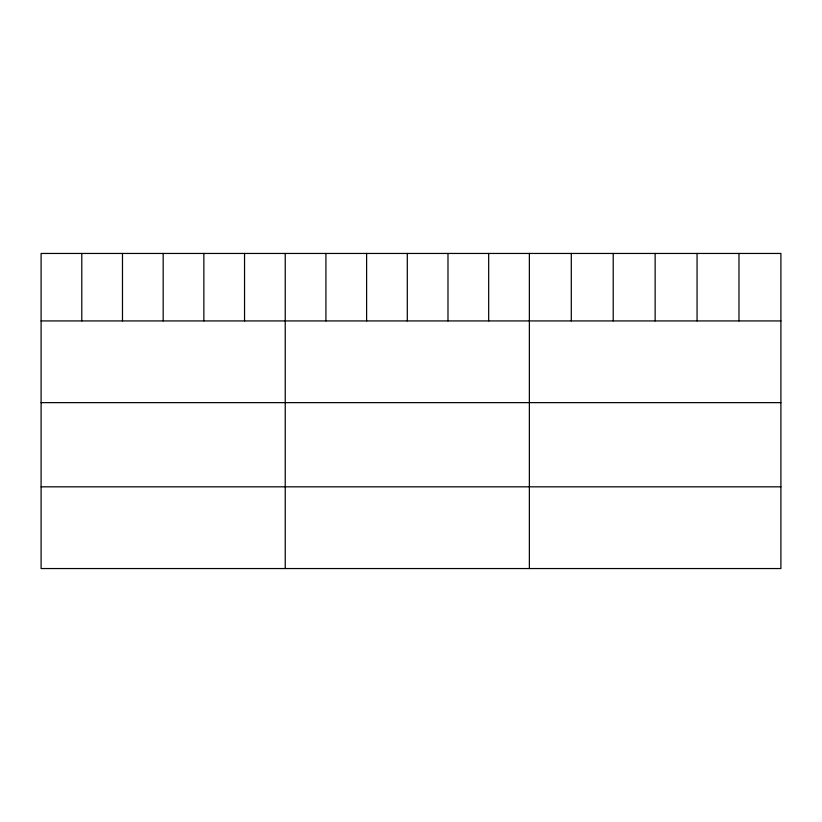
<?xml version="1.0" encoding="UTF-8"?>
<svg xmlns="http://www.w3.org/2000/svg" width="822" height="822" viewBox="0 0 822 822"><rect width="100%" height="100%" fill="white"/><g stroke="black" fill="none" stroke-linecap="round" stroke-linejoin="round"><path stroke-width="1.23" d="M780.9 320.929L780.9 568.547L41.1 568.547L41.1 253.453L780.9 253.453L780.9 320.929L41.1 320.929M41.1 402.636L780.9 402.636M41.1 486.83L780.9 486.83M738.978 253.453L738.978 320.929M697.056 253.453L697.056 320.929M655.134 253.453L655.134 320.929M613.212 253.453L613.212 320.929M571.29 253.453L571.29 320.929M529.368 253.453L529.368 568.547M488.679 253.453L488.679 320.929M447.99 253.453L447.99 320.929M407.301 253.453L407.301 320.929M366.612 253.453L366.612 320.929M325.923 253.453L325.923 320.929M285.234 253.453L285.234 568.547M244.545 253.453L244.545 320.929M203.856 253.453L203.856 320.929M163.167 253.453L163.167 320.929M122.478 253.453L122.478 320.929M81.789 253.453L81.789 320.929"/></g></svg>
